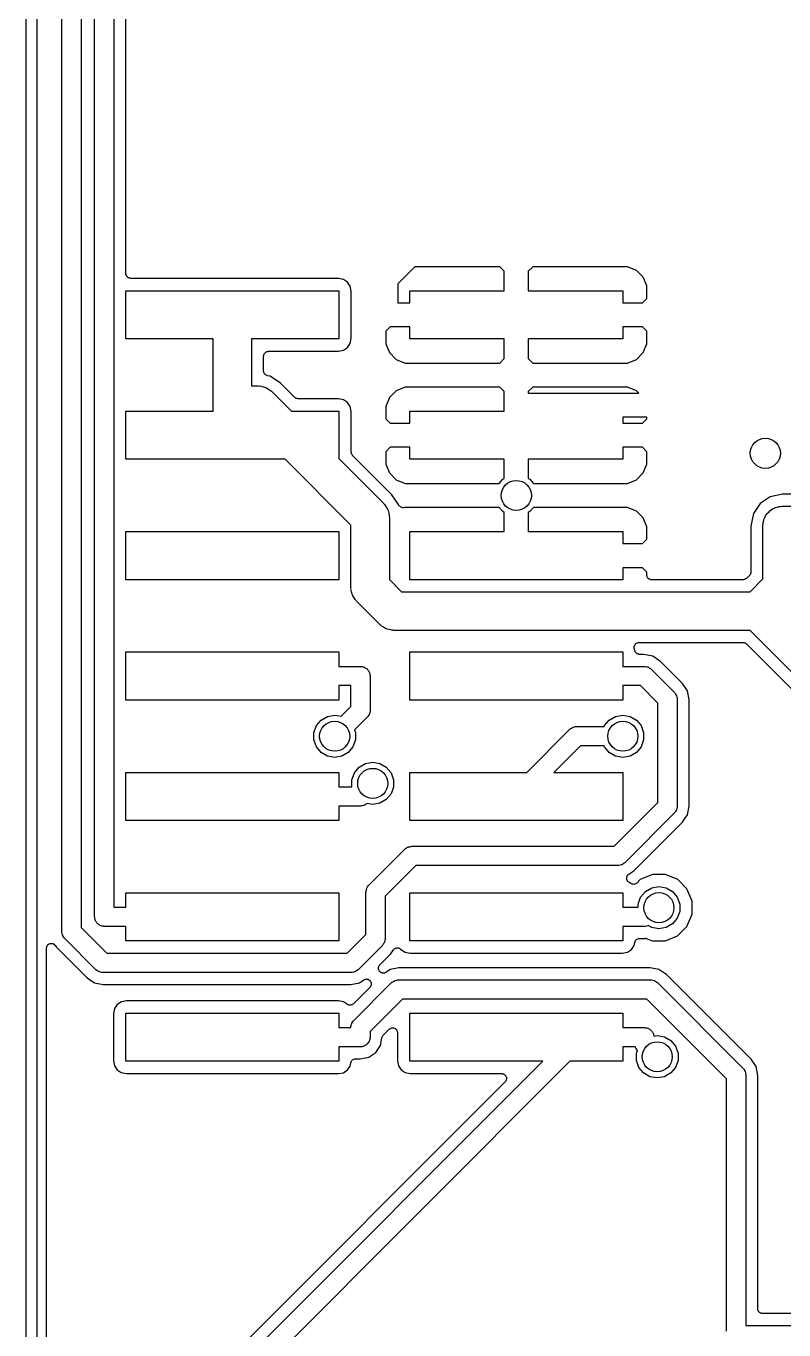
# Model space of a CAD drawing. Extents: x 51 to 137, y -158 to -25.
# Drawn here: x 50.69 to 66.69, y -106.9 to -79.39 of the extents above; entities that cross this region are included whole.
import ezdxf

# ---------------------------------------------------------------- set-up
doc = ezdxf.new("R2010")
doc.units = 0
doc.header["$MEASUREMENT"] = 0
doc.layers.add('BLACK', color=7, linetype='CONTINUOUS')

msp = doc.modelspace()

# ---------------------------------------------------------------- linework, layer by layer
at = {"layer": 'Black'}
for p, q in [((50.6857, -119.921), (50.6857, -28.1813)), ((50.9143, -28.1913), (50.9143, -119.916)), ((51.4426, -98.4944), (51.4426, -35.4498)), ((51.849, -35.534), (51.849, -98.4102)), ((52.1332, -98.1812), (52.1332, -35.6937)), ((52.5396, -35.7779), (52.5396, -97.978)), ((52.7936, -84.6106), (52.7936, -35.9252)), ((52.7951, -84.6194), (52.7936, -84.6106)), ((52.7951, -84.6283), (52.7951, -84.6194)), ((52.7982, -84.6366), (52.7951, -84.6283)), ((52.7997, -84.6454), (52.7982, -84.6366)), ((52.8042, -84.6531), (52.7997, -84.6454)), ((52.8072, -84.6614), (52.8042, -84.6531)), ((52.8129, -84.6682), (52.8072, -84.6614)), ((52.8174, -84.6759), (52.8129, -84.6682)), ((52.8242, -84.6817), (52.8174, -84.6759)), ((52.8299, -84.6885), (52.8242, -84.6817)), ((52.8376, -84.6929), (52.8299, -84.6885)), ((52.8444, -84.6986), (52.8376, -84.6929)), ((52.8528, -84.7017), (52.8444, -84.6986)), ((52.8605, -84.7061), (52.8528, -84.7017)), ((52.8692, -84.7076), (52.8605, -84.7061)), ((52.8776, -84.7107), (52.8692, -84.7076)), ((52.8864, -84.7107), (52.8776, -84.7107)), ((52.8952, -84.7122), (52.8864, -84.7107)), ((57.2796, -84.7122), (52.8952, -84.7122)), ((57.3895, -84.7343), (57.2796, -84.7122)), ((58.8929, -84.4652), (58.534, -84.8241)), ((60.6893, -84.4652), (58.8929, -84.4652)), ((60.7822, -84.5581), (60.6893, -84.4652)), ((60.7822, -84.9732), (60.7822, -84.5581)), ((61.3831, -84.4652), (61.2902, -84.5581)), ((61.2902, -84.5581), (61.2902, -84.9732)), ((63.3851, -84.4652), (61.3831, -84.4652)), ((63.5719, -84.5425), (63.3851, -84.4652)), ((63.7148, -84.6854), (63.5719, -84.5425)), ((63.7921, -84.8722), (63.7148, -84.6854)), ((52.7939, -85.9892), (52.7939, -84.9732)), ((52.7939, -84.9732), (57.2897, -84.9732)), ((57.2897, -84.9732), (57.2897, -85.9892)), ((57.4739, -84.7913), (57.3895, -84.7343)), ((57.53, -84.8766), (57.4739, -84.7913)), ((57.5507, -84.983), (57.53, -84.8766)), ((57.5507, -85.9791), (57.5507, -84.983)), ((58.534, -84.8241), (58.534, -85.2272)), ((58.7883, -85.2272), (58.7883, -84.9732)), ((58.7883, -84.9732), (60.7822, -84.9732)), ((61.2902, -84.9732), (63.2841, -84.9732)), ((63.2841, -84.9732), (63.2841, -85.2272)), ((63.7921, -85.1343), (63.7921, -84.8722)), ((58.534, -85.2272), (58.7883, -85.2272)), ((63.2841, -85.2272), (63.6992, -85.2272)), ((63.6992, -85.2272), (63.7921, -85.1343)), ((58.3732, -85.7352), (58.2803, -85.8281)), ((58.7883, -85.7352), (58.3732, -85.7352)), ((58.7883, -85.9892), (58.7883, -85.7352)), ((63.2841, -85.7352), (63.2841, -85.9892)), ((63.6992, -85.7352), (63.2841, -85.7352)), ((63.7921, -85.8281), (63.6992, -85.7352)), ((54.6354, -85.9892), (52.7939, -85.9892)), ((54.6354, -87.5132), (54.6354, -85.9892)), ((57.2897, -85.9892), (55.4482, -85.9892)), ((55.4482, -85.9892), (55.4482, -86.9798)), ((57.4716, -86.1734), (57.5286, -86.089)), ((57.5286, -86.089), (57.5507, -85.9791)), ((58.2803, -85.8281), (58.2803, -86.0902)), ((58.2803, -86.0902), (58.3576, -86.277)), ((60.7822, -85.9892), (58.7883, -85.9892)), ((60.7822, -86.4043), (60.7822, -85.9892)), ((63.2841, -85.9892), (61.2902, -85.9892)), ((61.2902, -85.9892), (61.2902, -86.4043)), ((63.7148, -86.277), (63.7921, -86.0902)), ((63.7921, -86.0902), (63.7921, -85.8281)), ((55.7022, -86.3518), (55.7037, -86.343)), ((55.7022, -86.6673), (55.7022, -86.3518)), ((55.7037, -86.3341), (55.7068, -86.3258)), ((55.7037, -86.343), (55.7037, -86.3341)), ((55.7068, -86.3258), (55.7083, -86.317)), ((55.7083, -86.317), (55.7128, -86.3093)), ((55.7128, -86.3093), (55.7158, -86.301)), ((55.7158, -86.301), (55.7215, -86.2942)), ((55.7215, -86.2942), (55.726, -86.2865)), ((55.726, -86.2865), (55.7328, -86.2807)), ((55.7328, -86.2807), (55.7385, -86.2739)), ((55.7385, -86.2739), (55.7462, -86.2695)), ((55.7462, -86.2695), (55.753, -86.2638)), ((55.753, -86.2638), (55.7614, -86.2607)), ((55.7614, -86.2607), (55.7691, -86.2563)), ((55.7691, -86.2563), (55.7778, -86.2548)), ((55.7778, -86.2548), (55.7862, -86.2517)), ((55.7862, -86.2517), (55.795, -86.2517)), ((55.795, -86.2517), (55.8038, -86.2502)), ((55.8038, -86.2502), (57.2799, -86.2502)), ((57.2799, -86.2502), (57.3863, -86.2295)), ((57.3863, -86.2295), (57.4716, -86.1734)), ((58.3576, -86.277), (58.5005, -86.4199)), ((63.5719, -86.4199), (63.7148, -86.277)), ((58.5005, -86.4199), (58.6873, -86.4972)), ((58.6873, -86.4972), (60.6893, -86.4972)), ((60.6893, -86.4972), (60.7822, -86.4043)), ((61.2902, -86.4043), (61.3831, -86.4972)), ((61.3831, -86.4972), (63.3851, -86.4972)), ((63.3851, -86.4972), (63.5719, -86.4199)), ((55.7051, -86.6836), (55.7022, -86.6673)), ((55.7076, -86.6999), (55.7051, -86.6836)), ((55.7081, -86.7009), (55.7076, -86.6999)), ((55.7083, -86.702), (55.7081, -86.7009)), ((55.7166, -86.7163), (55.7083, -86.702)), ((55.7246, -86.7309), (55.7166, -86.7163)), ((55.7254, -86.7316), (55.7246, -86.7309)), ((55.726, -86.7326), (55.7254, -86.7316)), ((55.7386, -86.7432), (55.726, -86.7326)), ((55.7511, -86.7541), (55.7386, -86.7432)), ((55.7521, -86.7545), (55.7511, -86.7541)), ((55.753, -86.7553), (55.7521, -86.7545)), ((55.7685, -86.7609), (55.753, -86.7553)), ((55.784, -86.7669), (55.7685, -86.7609)), ((55.8393, -86.7779), (55.784, -86.7669)), ((56.0563, -86.923), (55.8393, -86.7779)), ((56.0613, -86.9263), (56.0563, -86.923)), ((56.0563, -86.923), (56.0563, -86.923)), ((55.4482, -86.9798), (55.5873, -86.9798)), ((55.5873, -86.9798), (55.6049, -86.9829)), ((55.6049, -86.9829), (55.6227, -86.9813)), ((55.6227, -86.9813), (55.674, -86.9951)), ((55.674, -86.9951), (55.7263, -87.0043)), ((55.7263, -87.0043), (55.7418, -87.0132)), ((55.7418, -87.0132), (55.7591, -87.0179)), ((55.7591, -87.0179), (55.8025, -87.0483)), ((55.8025, -87.0483), (55.8485, -87.0749)), ((55.8485, -87.0749), (55.86, -87.0886)), ((55.86, -87.0886), (55.8747, -87.0988)), ((55.8747, -87.0988), (56.289, -87.5132)), ((56.3575, -87.2225), (56.0613, -86.9263)), ((58.5005, -87.0825), (58.3576, -87.2254)), ((58.6873, -87.0052), (58.5005, -87.0825)), ((60.6893, -87.0052), (58.6873, -87.0052)), ((60.7822, -87.0981), (60.6893, -87.0052)), ((60.7822, -87.5132), (60.7822, -87.0981)), ((61.3831, -87.0052), (61.2902, -87.0981)), ((61.2902, -87.0981), (61.2902, -87.1322)), ((61.2902, -87.1322), (63.6215, -87.1322)), ((63.3851, -87.0052), (61.3831, -87.0052)), ((63.5719, -87.0825), (63.3851, -87.0052)), ((63.6215, -87.1322), (63.5719, -87.0825)), ((56.3612, -87.225), (56.3575, -87.2225)), ((56.3641, -87.2285), (56.3612, -87.225)), ((56.3755, -87.2351), (56.3641, -87.2285)), ((56.3864, -87.2427), (56.3755, -87.2351)), ((56.3907, -87.2439), (56.3864, -87.2427)), ((56.3946, -87.2461), (56.3907, -87.2439)), ((56.4077, -87.2484), (56.3946, -87.2461)), ((56.4205, -87.2518), (56.4077, -87.2484)), ((56.425, -87.2515), (56.4205, -87.2518)), ((56.4294, -87.2522), (56.425, -87.2515)), ((57.2796, -87.2522), (56.4294, -87.2522)), ((57.3895, -87.2743), (57.2796, -87.2522)), ((57.4739, -87.3313), (57.3895, -87.2743)), ((57.53, -87.4166), (57.4739, -87.3313)), ((57.5507, -87.523), (57.53, -87.4166)), ((58.3576, -87.2254), (58.2803, -87.4122)), ((58.2803, -87.4122), (58.2803, -87.6743)), ((52.7939, -88.5292), (52.7939, -87.5132)), ((52.7939, -87.5132), (54.6354, -87.5132)), ((56.289, -87.5132), (57.2897, -87.5132)), ((57.2897, -87.5132), (57.2897, -88.5139)), ((57.5507, -88.3735), (57.5507, -87.523)), ((58.2803, -87.6743), (58.3732, -87.7672)), ((58.7883, -87.7672), (58.7883, -87.5132)), ((58.7883, -87.5132), (60.7822, -87.5132)), ((63.7921, -87.6402), (63.2841, -87.6402)), ((63.2841, -87.6402), (63.2841, -87.7672)), ((63.6992, -87.7672), (63.7921, -87.6743)), ((63.7921, -87.6743), (63.7921, -87.6402)), ((58.3732, -87.7672), (58.7883, -87.7672)), ((63.2841, -87.7672), (63.6992, -87.7672)), ((58.3732, -88.2752), (58.2803, -88.3681)), ((58.7883, -88.2752), (58.3732, -88.2752)), ((58.7883, -88.5292), (58.7883, -88.2752)), ((63.2841, -88.2752), (63.2841, -88.5292)), ((63.6992, -88.2752), (63.2841, -88.2752)), ((63.7921, -88.3681), (63.6992, -88.2752)), ((56.1556, -88.5292), (52.7939, -88.5292)), ((57.5441, -89.9177), (56.1556, -88.5292)), ((57.2897, -88.5139), (58.2379, -89.462)), ((57.5514, -88.3779), (57.5507, -88.3735)), ((57.5511, -88.3824), (57.5514, -88.3779)), ((57.5545, -88.3952), (57.5511, -88.3824)), ((57.5568, -88.4083), (57.5545, -88.3952)), ((57.559, -88.4122), (57.5568, -88.4083)), ((57.5602, -88.4165), (57.559, -88.4122)), ((57.5678, -88.4273), (57.5602, -88.4165)), ((57.5744, -88.4388), (57.5678, -88.4273)), ((57.5779, -88.4417), (57.5744, -88.4388)), ((57.5804, -88.4454), (57.5779, -88.4417)), ((58.4104, -89.2753), (57.5804, -88.4454)), ((58.2803, -88.3681), (58.2803, -88.6302)), ((60.7822, -88.5292), (58.7883, -88.5292)), ((60.7822, -88.9304), (60.7822, -88.5292)), ((63.2841, -88.5292), (61.2902, -88.5292)), ((61.2902, -88.5292), (61.2902, -88.9304)), ((63.7921, -88.6302), (63.7921, -88.3681)), ((58.2803, -88.6302), (58.3576, -88.817)), ((58.3576, -88.817), (58.5005, -88.9599)), ((63.5719, -88.9599), (63.7148, -88.817)), ((63.7148, -88.817), (63.7921, -88.6302)), ((58.5005, -88.9599), (58.6873, -89.0372)), ((58.6873, -89.0372), (60.6757, -89.0372)), ((60.6757, -89.0372), (60.7494, -88.9494)), ((60.7494, -88.9494), (60.7822, -88.9304)), ((61.2902, -88.9304), (61.323, -88.9494)), ((61.323, -88.9494), (61.3967, -89.0372)), ((61.3967, -89.0372), (63.3851, -89.0372)), ((63.3851, -89.0372), (63.5719, -88.9599)), ((58.5488, -89.4824), (58.4104, -89.2753)), ((66.3973, -89.3179), (66.1837, -89.4606)), ((66.6593, -89.2658), (66.3973, -89.3179)), ((66.9474, -89.2658), (66.6593, -89.2658)), ((58.2379, -89.462), (58.2481, -89.4767)), ((58.2481, -89.4767), (58.2618, -89.4882)), ((58.2618, -89.4882), (58.2884, -89.5342)), ((58.2884, -89.5342), (58.3188, -89.5776)), ((58.3188, -89.5776), (58.3234, -89.5949)), ((58.3234, -89.5949), (58.3324, -89.6104)), ((58.3324, -89.6104), (58.3416, -89.6627)), ((58.3416, -89.6627), (58.3554, -89.714)), ((58.5653, -89.5072), (58.5488, -89.4824)), ((58.5488, -89.4824), (58.5488, -89.4824)), ((58.5768, -89.5192), (58.5653, -89.5072)), ((58.5879, -89.5314), (58.5768, -89.5192)), ((58.5889, -89.5319), (58.5879, -89.5314)), ((58.5897, -89.5327), (58.5889, -89.5319)), ((58.6045, -89.54), (58.5897, -89.5327)), ((58.6192, -89.5476), (58.6045, -89.54)), ((58.6203, -89.5478), (58.6192, -89.5476)), ((58.6214, -89.5483), (58.6203, -89.5478)), ((58.6378, -89.5501), (58.6214, -89.5483)), ((58.6542, -89.5523), (58.6378, -89.5501)), ((58.6553, -89.552), (58.6542, -89.5523)), ((58.6564, -89.5521), (58.6553, -89.552)), ((58.6725, -89.5482), (58.6564, -89.5521)), ((58.686, -89.5452), (58.6725, -89.5482)), ((60.6757, -89.5452), (58.686, -89.5452)), ((60.7494, -89.633), (60.6757, -89.5452)), ((60.7822, -89.6519), (60.7494, -89.633)), ((60.7822, -90.0532), (60.7822, -89.6519)), ((61.323, -89.633), (61.2902, -89.6519)), ((61.2902, -89.6519), (61.2902, -90.0532)), ((61.3967, -89.5452), (61.323, -89.633)), ((63.3851, -89.5452), (61.3967, -89.5452)), ((63.5719, -89.6225), (63.3851, -89.5452)), ((63.7148, -89.7654), (63.5719, -89.6225)), ((66.041, -89.6742), (65.9889, -89.9362)), ((66.1837, -89.4606), (66.041, -89.6742)), ((66.3202, -89.6958), (66.338, -89.665)), ((66.338, -89.665), (66.3652, -89.6421)), ((66.3652, -89.6421), (66.3881, -89.6149)), ((66.3881, -89.6149), (66.4189, -89.5971)), ((66.4189, -89.5971), (66.4461, -89.5742)), ((66.4461, -89.5742), (66.4795, -89.5621)), ((66.4795, -89.5621), (66.5103, -89.5443)), ((66.5103, -89.5443), (66.5453, -89.5381)), ((66.5453, -89.5381), (66.5787, -89.526)), ((66.5787, -89.526), (66.6143, -89.526)), ((66.6143, -89.526), (66.6493, -89.5198)), ((66.6493, -89.5198), (67.31, -89.5198)), ((57.5441, -91.2349), (57.5441, -89.9177)), ((58.3554, -89.714), (58.3538, -89.7318)), ((58.3538, -89.7318), (58.3569, -89.7494)), ((58.3569, -89.7494), (58.3569, -91.0666)), ((63.7921, -89.9522), (63.7148, -89.7654)), ((65.9889, -89.9362), (65.9889, -90.9063)), ((66.2429, -89.9262), (66.2491, -89.8912)), ((66.2429, -91.0536), (66.2429, -89.9262)), ((66.2491, -89.8556), (66.2612, -89.8222)), ((66.2491, -89.8912), (66.2491, -89.8556)), ((66.2612, -89.8222), (66.2674, -89.7872)), ((66.2674, -89.7872), (66.2852, -89.7564)), ((66.2852, -89.7564), (66.2973, -89.723)), ((66.2973, -89.723), (66.3202, -89.6958)), ((52.7939, -91.0692), (52.7939, -90.0532)), ((52.7939, -90.0532), (57.2897, -90.0532)), ((57.2897, -90.0532), (57.2897, -91.0692)), ((58.7883, -91.0692), (58.7883, -90.0532)), ((58.7883, -90.0532), (60.7822, -90.0532)), ((61.2902, -90.0532), (63.2841, -90.0532)), ((63.2841, -90.0532), (63.2841, -90.3072)), ((63.6992, -90.3072), (63.7921, -90.2143)), ((63.7921, -90.2143), (63.7921, -89.9522)), ((63.2841, -90.3072), (63.6992, -90.3072)), ((63.6992, -90.8152), (63.2841, -90.8152)), ((63.2841, -90.8152), (63.2841, -91.0692)), ((63.7921, -90.9081), (63.6992, -90.8152)), ((63.7921, -90.9692), (63.7921, -90.9081)), ((63.7936, -90.978), (63.7921, -90.9692)), ((63.7936, -90.9868), (63.7936, -90.978)), ((63.7967, -90.9952), (63.7936, -90.9868)), ((63.7982, -91.0039), (63.7967, -90.9952)), ((63.8027, -91.0116), (63.7982, -91.0039)), ((63.8057, -91.02), (63.8027, -91.0116)), ((63.8114, -91.0268), (63.8057, -91.02)), ((63.8159, -91.0345), (63.8114, -91.0268)), ((63.8227, -91.0402), (63.8159, -91.0345)), ((63.8284, -91.047), (63.8227, -91.0402)), ((63.8361, -91.0515), (63.8284, -91.047)), ((63.8429, -91.0572), (63.8361, -91.0515)), ((65.8897, -91.047), (65.8782, -91.0537)), ((65.8925, -91.0436), (65.8897, -91.047)), ((65.8962, -91.041), (65.8925, -91.0436)), ((65.9591, -90.9781), (65.8962, -91.041)), ((65.9617, -90.9744), (65.9591, -90.9781)), ((65.9651, -90.9716), (65.9617, -90.9744)), ((65.9718, -90.9601), (65.9651, -90.9716)), ((65.9794, -90.9492), (65.9718, -90.9601)), ((65.9805, -90.9449), (65.9794, -90.9492)), ((65.9828, -90.941), (65.9805, -90.9449)), ((65.9851, -90.9279), (65.9828, -90.941)), ((65.9885, -90.9151), (65.9851, -90.9279)), ((65.9889, -90.9063), (65.9881, -90.9107)), ((65.9881, -90.9107), (65.9885, -90.9151)), ((57.2897, -91.0692), (52.7939, -91.0692)), ((57.5472, -91.2525), (57.5441, -91.2349)), ((57.5456, -91.2703), (57.5472, -91.2525)), ((57.5594, -91.3216), (57.5456, -91.2703)), ((57.5686, -91.3739), (57.5594, -91.3216)), ((58.3569, -91.0666), (58.6151, -91.3248)), ((58.6151, -91.3248), (65.9717, -91.3248)), ((63.2841, -91.0692), (58.7883, -91.0692)), ((63.8513, -91.0602), (63.8429, -91.0572)), ((63.859, -91.0647), (63.8513, -91.0602)), ((63.8677, -91.0662), (63.859, -91.0647)), ((63.8761, -91.0693), (63.8677, -91.0662)), ((63.8849, -91.0693), (63.8761, -91.0693)), ((63.8937, -91.0708), (63.8849, -91.0693)), ((65.8244, -91.0708), (63.8937, -91.0708)), ((65.8288, -91.07), (65.8244, -91.0708)), ((65.8332, -91.0704), (65.8288, -91.07)), ((65.846, -91.067), (65.8332, -91.0704)), ((65.8591, -91.0647), (65.846, -91.067)), ((65.863, -91.0624), (65.8591, -91.0647)), ((65.8673, -91.0613), (65.863, -91.0624)), ((65.8782, -91.0537), (65.8673, -91.0613)), ((65.9717, -91.3248), (66.2429, -91.0536)), ((57.5775, -91.3894), (57.5686, -91.3739)), ((57.5822, -91.4067), (57.5775, -91.3894)), ((57.6126, -91.4501), (57.5822, -91.4067)), ((57.6392, -91.4961), (57.6126, -91.4501)), ((57.6529, -91.5076), (57.6392, -91.4961)), ((57.6631, -91.5223), (57.6529, -91.5076)), ((58.1594, -92.0186), (57.6631, -91.5223)), ((58.1741, -92.0288), (58.1594, -92.0186)), ((58.1856, -92.0425), (58.1741, -92.0288)), ((58.2316, -92.0691), (58.1856, -92.0425)), ((58.275, -92.0995), (58.2316, -92.0691)), ((58.2923, -92.1041), (58.275, -92.0995)), ((58.3078, -92.1131), (58.2923, -92.1041)), ((58.3601, -92.1223), (58.3078, -92.1131)), ((58.4114, -92.1361), (58.3601, -92.1223)), ((58.4292, -92.1345), (58.4114, -92.1361)), ((58.4468, -92.1376), (58.4292, -92.1345)), ((65.9717, -92.1376), (58.4468, -92.1376)), ((67.5386, -93.7045), (65.9717, -92.1376)), ((63.5501, -92.4295), (63.5606, -92.4165)), ((63.5606, -92.4165), (63.5614, -92.416)), ((63.5614, -92.416), (63.562, -92.4154)), ((63.562, -92.4154), (63.5765, -92.407)), ((63.5765, -92.407), (63.5909, -92.3983)), ((63.5909, -92.3983), (63.5917, -92.3982)), ((63.5917, -92.3982), (63.5925, -92.3977)), ((63.5925, -92.3977), (63.6091, -92.3948)), ((63.6091, -92.3948), (63.6255, -92.3916)), ((63.6255, -92.3916), (63.6264, -92.3918)), ((63.6264, -92.3918), (63.6273, -92.3916)), ((63.6273, -92.3916), (65.8244, -92.3916)), ((65.8244, -92.3916), (65.8288, -92.3924)), ((65.8288, -92.3924), (65.8332, -92.392)), ((65.8332, -92.392), (65.846, -92.3954)), ((65.846, -92.3954), (65.8591, -92.3977)), ((65.8591, -92.3977), (65.863, -92.4)), ((65.863, -92.4), (65.8673, -92.4011)), ((65.8673, -92.4011), (65.8782, -92.4087)), ((65.8782, -92.4087), (65.8897, -92.4154)), ((65.8897, -92.4154), (65.8925, -92.4188)), ((65.8925, -92.4188), (65.8962, -92.4214)), ((65.8962, -92.4214), (67.2548, -93.78)), ((52.7939, -93.6092), (52.7939, -92.5932)), ((52.7939, -92.5932), (57.2897, -92.5932)), ((57.2897, -92.5932), (57.2897, -92.898)), ((58.7883, -93.6092), (58.7883, -92.5932)), ((58.7883, -92.5932), (63.2841, -92.5932)), ((63.2841, -92.5932), (63.2841, -92.898)), ((63.5269, -92.4773), (63.5272, -92.4764)), ((63.5272, -92.4941), (63.5269, -92.4773)), ((63.5272, -92.4756), (63.5329, -92.4598)), ((63.5272, -92.4764), (63.5272, -92.4756)), ((63.5272, -92.5108), (63.5272, -92.4941)), ((63.5275, -92.5117), (63.5272, -92.5108)), ((63.5275, -92.5126), (63.5275, -92.5117)), ((63.5371, -92.5618), (63.5275, -92.5126)), ((63.5329, -92.4598), (63.5384, -92.4439)), ((63.5431, -92.5774), (63.5371, -92.5618)), ((63.5384, -92.4439), (63.539, -92.4432)), ((63.539, -92.4432), (63.5393, -92.4424)), ((63.5393, -92.4424), (63.5501, -92.4295)), ((63.5488, -92.5932), (63.5431, -92.5774)), ((63.5494, -92.5939), (63.5488, -92.5932)), ((63.5497, -92.5947), (63.5494, -92.5939)), ((63.5607, -92.6074), (63.5497, -92.5947)), ((63.5715, -92.6202), (63.5607, -92.6074)), ((63.5723, -92.6207), (63.5715, -92.6202)), ((63.5728, -92.6213), (63.5723, -92.6207)), ((63.5875, -92.6295), (63.5728, -92.6213)), ((63.6021, -92.6379), (63.5875, -92.6295)), ((63.6029, -92.638), (63.6021, -92.6379)), ((63.6037, -92.6385), (63.6029, -92.638)), ((63.6203, -92.6411), (63.6037, -92.6385)), ((63.6368, -92.644), (63.6203, -92.6411)), ((63.7316, -92.644), (63.6368, -92.644)), ((63.9158, -92.6806), (63.7316, -92.644)), ((64.063, -92.779), (63.9158, -92.6806)), ((57.2897, -92.898), (57.7472, -92.898)), ((57.7472, -92.898), (57.7647, -92.9011)), ((57.7647, -92.9011), (57.7825, -92.9011)), ((57.7825, -92.9011), (57.7992, -92.9072)), ((57.7992, -92.9072), (57.8167, -92.9103)), ((57.8167, -92.9103), (57.8321, -92.9191)), ((57.8321, -92.9191), (57.8488, -92.9252)), ((57.8488, -92.9252), (57.8624, -92.9367)), ((57.8624, -92.9367), (57.8778, -92.9455)), ((57.8778, -92.9455), (57.8892, -92.9592)), ((57.8892, -92.9592), (57.9029, -92.9706)), ((57.9029, -92.9706), (57.9117, -92.986)), ((63.2841, -92.898), (63.7416, -92.898)), ((63.7416, -92.898), (63.7504, -92.8996)), ((63.7504, -92.8996), (63.7593, -92.8988)), ((63.7593, -92.8988), (63.7849, -92.9056)), ((63.7849, -92.9056), (63.8111, -92.9103)), ((63.8111, -92.9103), (63.8188, -92.9147)), ((63.8188, -92.9147), (63.8275, -92.917)), ((63.8275, -92.917), (63.8492, -92.9323)), ((63.8492, -92.9323), (63.8722, -92.9455)), ((63.8722, -92.9455), (63.878, -92.9524)), ((63.878, -92.9524), (63.8853, -92.9575)), ((63.8853, -92.9575), (64.3723, -93.4445)), ((64.072, -92.785), (64.063, -92.779)), ((64.063, -92.779), (64.063, -92.779)), ((64.5448, -93.2578), (64.072, -92.785)), ((57.9117, -92.986), (57.9232, -92.9996)), ((57.9232, -92.9996), (57.9293, -93.0163)), ((57.9293, -93.0163), (57.9381, -93.0317)), ((57.9381, -93.0317), (57.9412, -93.0492)), ((57.9412, -93.0492), (57.9473, -93.0659)), ((57.9473, -93.0659), (57.9473, -93.0837)), ((57.9473, -93.0837), (57.9504, -93.1012)), ((57.9504, -93.1012), (57.9504, -93.8254)), ((57.544, -93.3044), (57.2897, -93.3044)), ((57.2897, -93.3044), (57.2897, -93.6092)), ((57.544, -93.7412), (57.544, -93.3044)), ((63.6574, -93.3044), (63.2841, -93.3044)), ((63.2841, -93.3044), (63.2841, -93.6092)), ((64.0254, -93.6724), (63.6574, -93.3044)), ((64.3723, -93.4445), (64.3774, -93.4518)), ((64.3774, -93.4518), (64.3843, -93.4576)), ((64.3843, -93.4576), (64.3975, -93.4806)), ((64.3975, -93.4806), (64.4128, -93.5023)), ((64.4128, -93.5023), (64.4151, -93.511)), ((64.4151, -93.511), (64.4195, -93.5187)), ((64.4195, -93.5187), (64.4242, -93.5449)), ((64.6492, -93.414), (64.5448, -93.2578)), ((64.6858, -93.5982), (64.6492, -93.414)), ((57.2897, -93.6092), (52.7939, -93.6092)), ((57.3364, -93.9488), (57.544, -93.7412)), ((63.2841, -93.6092), (58.7883, -93.6092)), ((64.0254, -95.7699), (64.0254, -93.6724)), ((64.4242, -93.5449), (64.431, -93.5705)), ((64.431, -93.5705), (64.4302, -93.5794)), ((64.4302, -93.5794), (64.4318, -93.5882)), ((64.4318, -93.5882), (64.4318, -95.8541)), ((64.6858, -95.8441), (64.6858, -93.5982)), ((56.815, -94.1481), (56.9146, -94.0294)), ((56.9146, -94.0294), (57.0488, -93.9519)), ((57.0488, -93.9519), (57.2014, -93.925)), ((57.2014, -93.925), (57.3364, -93.9488)), ((57.8909, -93.9691), (57.6209, -94.239)), ((57.896, -93.9618), (57.8909, -93.9691)), ((57.9029, -93.956), (57.896, -93.9618)), ((57.9161, -93.933), (57.9029, -93.956)), ((57.9314, -93.9113), (57.9161, -93.933)), ((57.9337, -93.9026), (57.9314, -93.9113)), ((57.9381, -93.8949), (57.9337, -93.9026)), ((57.9428, -93.8687), (57.9381, -93.8949)), ((57.9496, -93.8431), (57.9428, -93.8687)), ((57.9504, -93.8254), (57.9488, -93.8342)), ((57.9488, -93.8342), (57.9496, -93.8431)), ((62.8989, -94.1481), (62.9985, -94.0294)), ((62.9985, -94.0294), (63.1327, -93.9519)), ((63.1327, -93.9519), (63.2853, -93.925)), ((63.2853, -93.925), (63.4379, -93.9519)), ((63.4379, -93.9519), (63.5721, -94.0294)), ((63.5721, -94.0294), (63.6717, -94.1481)), ((56.762, -94.2937), (56.815, -94.1481)), ((56.762, -94.4487), (56.762, -94.2937)), ((57.6209, -94.239), (57.6408, -94.2937)), ((57.6408, -94.2937), (57.6408, -94.4487)), ((61.2568, -95.1332), (62.1625, -94.2275)), ((62.1625, -94.2275), (62.1698, -94.2224)), ((62.1698, -94.2224), (62.1756, -94.2155)), ((62.1756, -94.2155), (62.1986, -94.2023)), ((62.1986, -94.2023), (62.2203, -94.187)), ((62.2203, -94.187), (62.229, -94.1847)), ((62.229, -94.1847), (62.2367, -94.1803)), ((62.2367, -94.1803), (62.2629, -94.1756)), ((62.2629, -94.1756), (62.2885, -94.1688)), ((62.2885, -94.1688), (62.2974, -94.1696)), ((62.2974, -94.1696), (62.3062, -94.168)), ((62.3062, -94.168), (62.8916, -94.168)), ((62.8916, -94.168), (62.8989, -94.1481)), ((63.6717, -94.1481), (63.7247, -94.2937)), ((63.7247, -94.2937), (63.7247, -94.4487)), ((56.815, -94.5943), (56.762, -94.4487)), ((56.9146, -94.713), (56.815, -94.5943)), ((57.5878, -94.5943), (57.4882, -94.713)), ((57.6408, -94.4487), (57.5878, -94.5943)), ((62.3904, -94.5744), (61.8316, -95.1332)), ((62.8916, -94.5744), (62.3904, -94.5744)), ((62.8989, -94.5943), (62.8916, -94.5744)), ((62.9985, -94.713), (62.8989, -94.5943)), ((63.6717, -94.5943), (63.5721, -94.713)), ((63.7247, -94.4487), (63.6717, -94.5943)), ((57.0488, -94.7905), (56.9146, -94.713)), ((57.2014, -94.8174), (57.0488, -94.7905)), ((57.354, -94.7905), (57.2014, -94.8174)), ((57.4882, -94.713), (57.354, -94.7905)), ((63.1327, -94.7905), (62.9985, -94.713)), ((63.2853, -94.8174), (63.1327, -94.7905)), ((63.4379, -94.7905), (63.2853, -94.8174)), ((63.5721, -94.713), (63.4379, -94.7905)), ((52.7939, -96.1492), (52.7939, -95.1332)), ((52.7939, -95.1332), (57.2897, -95.1332)), ((57.2897, -95.1332), (57.2897, -95.438)), ((57.5654, -95.2892), (57.6184, -95.1436)), ((57.6184, -95.1436), (57.718, -95.0249)), ((57.718, -95.0249), (57.8522, -94.9474)), ((57.8522, -94.9474), (58.0048, -94.9205)), ((58.0048, -94.9205), (58.1574, -94.9474)), ((58.1574, -94.9474), (58.2916, -95.0249)), ((58.2916, -95.0249), (58.3912, -95.1436)), ((58.3912, -95.1436), (58.4442, -95.2892)), ((58.7883, -96.1492), (58.7883, -95.1332)), ((58.7883, -95.1332), (61.2568, -95.1332)), ((61.8316, -95.1332), (63.2841, -95.1332)), ((63.2841, -95.1332), (63.2841, -96.1492)), ((57.2897, -95.438), (57.5654, -95.438)), ((57.5654, -95.438), (57.5654, -95.2892)), ((58.4442, -95.4442), (58.3912, -95.5898)), ((58.4442, -95.2892), (58.4442, -95.4442)), ((58.2916, -95.7085), (58.1574, -95.786)), ((58.3912, -95.5898), (58.2916, -95.7085)), ((57.7472, -95.8444), (57.2897, -95.8444)), ((57.2897, -95.8444), (57.2897, -96.1492)), ((57.7647, -95.8413), (57.7472, -95.8444)), ((57.7825, -95.8413), (57.7647, -95.8413)), ((57.7992, -95.8352), (57.7825, -95.8413)), ((57.8167, -95.8321), (57.7992, -95.8352)), ((57.8321, -95.8233), (57.8167, -95.8321)), ((57.8488, -95.8172), (57.8321, -95.8233)), ((57.8624, -95.8057), (57.8488, -95.8172)), ((57.8778, -95.7969), (57.8624, -95.8057)), ((57.8825, -95.7913), (57.8778, -95.7969)), ((58.0048, -95.8129), (57.8825, -95.7913)), ((58.1574, -95.786), (58.0048, -95.8129)), ((63.1015, -96.6938), (64.0254, -95.7699)), ((64.3723, -95.9978), (63.3294, -97.0407)), ((64.3774, -95.9905), (64.3723, -95.9978)), ((64.3843, -95.9847), (64.3774, -95.9905)), ((64.3975, -95.9617), (64.3843, -95.9847)), ((64.4128, -95.94), (64.3975, -95.9617)), ((64.4151, -95.9313), (64.4128, -95.94)), ((64.4195, -95.9236), (64.4151, -95.9313)), ((64.4242, -95.8974), (64.4195, -95.9236)), ((64.431, -95.8718), (64.4242, -95.8974)), ((64.4318, -95.8541), (64.4302, -95.8629)), ((64.4302, -95.8629), (64.431, -95.8718)), ((64.6492, -96.0283), (64.6858, -95.8441)), ((57.2897, -96.1492), (52.7939, -96.1492)), ((63.2841, -96.1492), (58.7883, -96.1492)), ((63.5161, -97.2132), (64.5448, -96.1845)), ((64.5448, -96.1845), (64.5689, -96.1484)), ((64.5689, -96.1484), (64.6492, -96.0283)), ((57.9222, -97.5157), (58.6846, -96.7533)), ((58.6846, -96.7533), (58.6919, -96.7482)), ((58.6919, -96.7482), (58.6977, -96.7413)), ((58.6977, -96.7413), (58.7207, -96.7281)), ((58.7207, -96.7281), (58.7424, -96.7128)), ((58.7424, -96.7128), (58.7511, -96.7105)), ((58.7511, -96.7105), (58.7588, -96.7061)), ((58.7588, -96.7061), (58.785, -96.7014)), ((58.785, -96.7014), (58.8106, -96.6946)), ((58.8106, -96.6946), (58.8195, -96.6954)), ((58.8195, -96.6954), (58.8283, -96.6938)), ((58.8283, -96.6938), (63.1015, -96.6938)), ((58.9125, -97.1002), (58.2691, -97.7436)), ((63.1857, -97.1002), (58.9125, -97.1002)), ((63.1945, -97.0986), (63.1857, -97.1002)), ((63.2034, -97.0994), (63.1945, -97.0986)), ((63.229, -97.0926), (63.2034, -97.0994)), ((63.2552, -97.0879), (63.229, -97.0926)), ((63.2629, -97.0835), (63.2552, -97.0879)), ((63.2716, -97.0812), (63.2629, -97.0835)), ((63.2933, -97.0659), (63.2716, -97.0812)), ((63.3163, -97.0527), (63.2933, -97.0659)), ((63.3221, -97.0458), (63.3163, -97.0527)), ((63.3294, -97.0407), (63.3221, -97.0458)), ((63.3659, -97.3746), (63.3667, -97.3677)), ((63.3685, -97.3852), (63.3659, -97.3746)), ((63.366, -97.3609), (63.3686, -97.3503)), ((63.3667, -97.3677), (63.366, -97.3609)), ((63.3686, -97.3503), (63.3698, -97.3395)), ((63.3698, -97.3395), (63.3728, -97.3333)), ((63.3728, -97.3333), (63.3745, -97.3266)), ((63.3745, -97.3266), (63.3806, -97.3176)), ((63.3806, -97.3176), (63.3854, -97.3079)), ((63.3854, -97.3079), (63.3904, -97.3031)), ((63.3904, -97.3031), (63.3943, -97.2974)), ((63.3943, -97.2974), (63.403, -97.291)), ((63.403, -97.291), (63.4109, -97.2835)), ((63.4109, -97.2835), (63.5161, -97.2132)), ((63.9093, -97.2906), (63.6524, -97.3967)), ((64.1871, -97.2908), (63.9093, -97.2906)), ((64.4438, -97.3974), (64.1871, -97.2908)), ((57.8627, -97.6594), (57.8643, -97.6506)), ((57.8635, -97.6417), (57.8703, -97.6161)), ((57.8643, -97.6506), (57.8635, -97.6417)), ((57.8703, -97.6161), (57.875, -97.5899)), ((57.875, -97.5899), (57.8794, -97.5822)), ((57.8794, -97.5822), (57.8817, -97.5735)), ((57.8817, -97.5735), (57.897, -97.5518)), ((57.897, -97.5518), (57.9102, -97.5288)), ((57.9102, -97.5288), (57.9171, -97.523)), ((57.9171, -97.523), (57.9222, -97.5157)), ((63.3696, -97.3959), (63.3685, -97.3852)), ((63.3727, -97.4022), (63.3696, -97.3959)), ((63.3743, -97.4089), (63.3727, -97.4022)), ((63.3803, -97.4179), (63.3743, -97.4089)), ((63.3851, -97.4277), (63.3803, -97.4179)), ((63.3901, -97.4325), (63.3851, -97.4277)), ((63.3939, -97.4382), (63.3901, -97.4325)), ((63.4027, -97.4446), (63.3939, -97.4382)), ((63.4105, -97.4522), (63.4027, -97.4446)), ((63.4523, -97.4804), (63.4105, -97.4522)), ((63.4676, -97.4872), (63.4523, -97.4804)), ((63.4827, -97.4943), (63.4676, -97.4872)), ((63.4837, -97.4944), (63.4827, -97.4943)), ((63.4845, -97.4948), (63.4837, -97.4944)), ((63.5012, -97.4959), (63.4845, -97.4948)), ((63.5179, -97.4974), (63.5012, -97.4959)), ((63.5188, -97.4972), (63.5179, -97.4974)), ((63.5197, -97.4972), (63.5188, -97.4972)), ((63.5358, -97.4926), (63.5197, -97.4972)), ((63.552, -97.4883), (63.5358, -97.4926)), ((63.5527, -97.4878), (63.552, -97.4883)), ((63.5536, -97.4875), (63.5527, -97.4878)), ((63.5672, -97.4777), (63.5536, -97.4875)), ((63.5809, -97.4681), (63.5672, -97.4777)), ((63.6524, -97.3967), (63.5809, -97.4681)), ((63.6612, -97.7661), (63.7608, -97.6474)), ((63.7608, -97.6474), (63.895, -97.5699)), ((63.895, -97.5699), (64.0476, -97.543)), ((64.0476, -97.543), (64.2002, -97.5699)), ((64.2002, -97.5699), (64.3344, -97.6474)), ((64.3344, -97.6474), (64.434, -97.7661)), ((64.6401, -97.594), (64.4438, -97.3974)), ((64.7462, -97.8509), (64.6401, -97.594)), ((52.7939, -97.978), (52.7939, -97.6732)), ((52.7939, -97.6732), (57.2897, -97.6732)), ((57.2897, -97.6732), (57.2897, -98.6892)), ((57.8627, -98.5556), (57.8627, -97.6594)), ((58.2691, -97.7436), (58.2691, -98.6398)), ((58.7883, -98.6892), (58.7883, -97.6732)), ((58.7883, -97.6732), (63.2841, -97.6732)), ((63.2841, -97.6732), (63.2841, -97.978)), ((63.6082, -97.9117), (63.6612, -97.7661)), ((63.6082, -97.978), (63.6082, -97.9117)), ((64.434, -97.7661), (64.487, -97.9117)), ((64.487, -97.9117), (64.487, -98.0667)), ((64.746, -98.1287), (64.7462, -97.8509)), ((52.1363, -98.1987), (52.1332, -98.1812)), ((52.1363, -98.2165), (52.1363, -98.1987)), ((52.5396, -97.978), (52.7939, -97.978)), ((63.2841, -97.978), (63.6082, -97.978)), ((64.487, -98.0667), (64.434, -98.2123)), ((64.6394, -98.3854), (64.746, -98.1287)), ((51.849, -98.4102), (52.3886, -98.9498)), ((52.1424, -98.2332), (52.1363, -98.2165)), ((52.1455, -98.2507), (52.1424, -98.2332)), ((52.1543, -98.2661), (52.1455, -98.2507)), ((52.1604, -98.2828), (52.1543, -98.2661)), ((52.1718, -98.2964), (52.1604, -98.2828)), ((52.1807, -98.3118), (52.1718, -98.2964)), ((52.1944, -98.3232), (52.1807, -98.3118)), ((52.2058, -98.3369), (52.1944, -98.3232)), ((52.2212, -98.3457), (52.2058, -98.3369)), ((52.2348, -98.3572), (52.2212, -98.3457)), ((52.2515, -98.3633), (52.2348, -98.3572)), ((52.2669, -98.3721), (52.2515, -98.3633)), ((52.2844, -98.3752), (52.2669, -98.3721)), ((52.3011, -98.3813), (52.2844, -98.3752)), ((52.3189, -98.3813), (52.3011, -98.3813)), ((52.3364, -98.3844), (52.3189, -98.3813)), ((52.7939, -98.3844), (52.3364, -98.3844)), ((52.7939, -98.6892), (52.7939, -98.3844)), ((63.7416, -98.3844), (63.2841, -98.3844)), ((63.2841, -98.3844), (63.2841, -98.6892)), ((63.7504, -98.3828), (63.7416, -98.3844)), ((63.7593, -98.3836), (63.7504, -98.3828)), ((63.7849, -98.3768), (63.7593, -98.3836)), ((63.8111, -98.3721), (63.7849, -98.3768)), ((63.8188, -98.3677), (63.8111, -98.3721)), ((63.8226, -98.3667), (63.8188, -98.3677)), ((63.895, -98.4085), (63.8226, -98.3667)), ((64.0476, -98.4354), (63.895, -98.4085)), ((64.2002, -98.4085), (64.0476, -98.4354)), ((64.3344, -98.331), (64.2002, -98.4085)), ((64.434, -98.2123), (64.3344, -98.331)), ((64.4428, -98.5817), (64.6394, -98.3854)), ((51.159, -98.7621), (51.1683, -98.7543)), ((51.1683, -98.7543), (51.1735, -98.7524)), ((51.1735, -98.7524), (51.1782, -98.7493)), ((51.1782, -98.7493), (51.19, -98.7464)), ((51.19, -98.7464), (51.2015, -98.7422)), ((51.2015, -98.7422), (51.207, -98.7422)), ((51.207, -98.7422), (51.2125, -98.7409)), ((51.2125, -98.7409), (51.2246, -98.7422)), ((51.2246, -98.7422), (51.2367, -98.7422)), ((51.2367, -98.7422), (51.242, -98.7441)), ((51.242, -98.7441), (51.2475, -98.7447)), ((51.2475, -98.7447), (51.2585, -98.7501)), ((51.2585, -98.7501), (51.2699, -98.7543)), ((51.2699, -98.7543), (51.2742, -98.7579)), ((51.4442, -98.5032), (51.4426, -98.4944)), ((51.4434, -98.5121), (51.4442, -98.5032)), ((51.4502, -98.5377), (51.4434, -98.5121)), ((51.4549, -98.5639), (51.4502, -98.5377)), ((51.4593, -98.5716), (51.4549, -98.5639)), ((51.4616, -98.5803), (51.4593, -98.5716)), ((51.4769, -98.602), (51.4616, -98.5803)), ((51.4901, -98.625), (51.4769, -98.602)), ((51.497, -98.6308), (51.4901, -98.625)), ((51.5021, -98.6381), (51.497, -98.6308)), ((52.1607, -99.2967), (51.5021, -98.6381)), ((57.2897, -98.6892), (52.7939, -98.6892)), ((57.4685, -98.9498), (57.8627, -98.5556)), ((58.2348, -98.7474), (58.2216, -98.7704)), ((58.2501, -98.7257), (58.2348, -98.7474)), ((58.2524, -98.717), (58.2501, -98.7257)), ((58.2568, -98.7093), (58.2524, -98.717)), ((58.2615, -98.6831), (58.2568, -98.7093)), ((58.2683, -98.6575), (58.2615, -98.6831)), ((58.2691, -98.6398), (58.2675, -98.6486)), ((58.2675, -98.6486), (58.2683, -98.6575)), ((63.2841, -98.6892), (58.7883, -98.6892)), ((63.523, -98.789), (63.5369, -98.72)), ((63.5369, -98.72), (63.5429, -98.7047)), ((63.5429, -98.7047), (63.5485, -98.6892)), ((63.5485, -98.6892), (63.5493, -98.6883)), ((63.5493, -98.6883), (63.5497, -98.6872)), ((63.5497, -98.6872), (63.5606, -98.6748)), ((63.5606, -98.6748), (63.5712, -98.6622)), ((63.5712, -98.6622), (63.5722, -98.6616)), ((63.5722, -98.6616), (63.573, -98.6607)), ((63.573, -98.6607), (63.5875, -98.6528)), ((63.5875, -98.6528), (63.6017, -98.6445)), ((63.6017, -98.6445), (63.6029, -98.6443)), ((63.6029, -98.6443), (63.604, -98.6437)), ((63.604, -98.6437), (63.6202, -98.6413)), ((63.6202, -98.6413), (63.6365, -98.6384)), ((63.6365, -98.6384), (63.7316, -98.6384)), ((63.7316, -98.6384), (63.7405, -98.6366)), ((63.7405, -98.6366), (63.7528, -98.6364)), ((63.7528, -98.6364), (63.7649, -98.6348)), ((63.7649, -98.6348), (63.7703, -98.636)), ((63.7703, -98.636), (63.7758, -98.6358)), ((63.7758, -98.6358), (63.7874, -98.6398)), ((63.7874, -98.6398), (63.7993, -98.6424)), ((63.7993, -98.6424), (63.908, -98.6876)), ((63.908, -98.6876), (64.1859, -98.6878)), ((64.1859, -98.6878), (64.4428, -98.5817)), ((51.1175, -98.8423), (51.1185, -98.8368)), ((51.1175, -119.88), (51.1175, -98.8423)), ((51.1181, -98.8312), (51.1215, -98.8195)), ((51.1185, -98.8368), (51.1181, -98.8312)), ((51.1215, -98.8195), (51.1236, -98.8075)), ((51.1236, -98.8075), (51.1264, -98.8027)), ((51.1264, -98.8027), (51.128, -98.7973)), ((51.128, -98.7973), (51.1352, -98.7875)), ((51.1352, -98.7875), (51.1413, -98.777)), ((51.1413, -98.777), (51.1455, -98.7734)), ((51.1455, -98.7734), (51.1488, -98.7689)), ((51.1488, -98.7689), (51.159, -98.7621)), ((51.2742, -98.7579), (51.2792, -98.7604)), ((51.2792, -98.7604), (51.2876, -98.7691)), ((51.2876, -98.7691), (51.2969, -98.777)), ((51.2969, -98.777), (51.2997, -98.7818)), ((51.2997, -98.7818), (51.3036, -98.7858)), ((51.3036, -98.7858), (51.3296, -98.8248)), ((51.3296, -98.8248), (51.974, -99.4692)), ((52.3886, -98.9498), (57.4685, -98.9498)), ((58.2096, -98.7835), (57.6964, -99.2967)), ((58.1558, -99.1964), (58.3821, -98.9702)), ((58.2147, -98.7762), (58.2096, -98.7835)), ((58.2216, -98.7704), (58.2147, -98.7762)), ((58.3821, -98.9702), (58.4416, -98.8811)), ((58.4416, -98.8811), (58.4496, -98.8728)), ((58.4496, -98.8728), (58.4564, -98.8636)), ((58.4564, -98.8636), (58.4617, -98.8602)), ((58.4617, -98.8602), (58.466, -98.8556)), ((58.466, -98.8556), (58.4763, -98.8505)), ((58.4763, -98.8505), (58.4859, -98.8442)), ((58.4859, -98.8442), (58.492, -98.8428)), ((58.492, -98.8428), (58.4977, -98.84)), ((58.4977, -98.84), (58.5091, -98.8387)), ((58.5091, -98.8387), (58.5203, -98.8361)), ((58.5203, -98.8361), (58.5265, -98.8368)), ((58.5265, -98.8368), (58.5328, -98.8362)), ((58.5328, -98.8362), (58.5439, -98.8389)), ((58.5439, -98.8389), (58.5553, -98.8402)), ((58.5553, -98.8402), (58.5609, -98.8431)), ((58.5609, -98.8431), (58.567, -98.8445)), ((58.567, -98.8445), (58.5766, -98.8509)), ((58.5766, -98.8509), (58.5868, -98.8561)), ((58.5868, -98.8561), (58.5911, -98.8607)), ((58.5911, -98.8607), (58.5964, -98.8641)), ((58.5964, -98.8641), (58.599, -98.8677)), ((58.599, -98.8677), (58.6885, -98.9281)), ((58.6885, -98.9281), (58.7984, -98.9502)), ((58.7984, -98.9502), (63.2743, -98.9502)), ((63.2743, -98.9502), (63.3807, -98.9295)), ((63.3807, -98.9295), (63.466, -98.8734)), ((63.466, -98.8734), (63.523, -98.789)), ((52.168, -99.3018), (52.1607, -99.2967)), ((52.1738, -99.3087), (52.168, -99.3018)), ((57.6891, -99.3018), (57.6833, -99.3087)), ((57.6964, -99.2967), (57.6891, -99.3018)), ((58.1263, -99.2749), (58.1271, -99.2672)), ((58.1287, -99.2846), (58.1263, -99.2749)), ((58.1265, -99.2594), (58.1291, -99.2498)), ((58.1271, -99.2672), (58.1265, -99.2594)), ((58.1295, -99.2946), (58.1287, -99.2846)), ((58.1291, -99.2498), (58.1301, -99.2398)), ((58.1328, -99.3016), (58.1295, -99.2946)), ((58.1301, -99.2398), (58.1336, -99.2329)), ((58.1347, -99.3092), (58.1328, -99.3016)), ((58.1336, -99.2329), (58.1356, -99.2253)), ((58.1356, -99.2253), (58.1413, -99.2172)), ((58.1413, -99.2172), (58.1457, -99.2082)), ((58.1457, -99.2082), (58.1514, -99.2028)), ((58.1514, -99.2028), (58.1558, -99.1964)), ((58.3738, -99.2928), (58.2841, -99.3528)), ((58.558, -99.2562), (58.3738, -99.2928)), ((63.8641, -99.2562), (58.558, -99.2562)), ((64.0483, -99.2928), (63.8641, -99.2562)), ((64.1717, -99.3753), (64.0483, -99.2928)), ((51.974, -99.4692), (52.1302, -99.5736)), ((52.1302, -99.5736), (52.3144, -99.6102)), ((52.1968, -99.3219), (52.1738, -99.3087)), ((52.2185, -99.3372), (52.1968, -99.3219)), ((52.2272, -99.3395), (52.2185, -99.3372)), ((52.2349, -99.3439), (52.2272, -99.3395)), ((52.2611, -99.3486), (52.2349, -99.3439)), ((52.2867, -99.3554), (52.2611, -99.3486)), ((52.2956, -99.3546), (52.2867, -99.3554)), ((52.3044, -99.3562), (52.2956, -99.3546)), ((57.5527, -99.3562), (52.3044, -99.3562)), ((57.5427, -99.6102), (57.7269, -99.5736)), ((57.5615, -99.3546), (57.5527, -99.3562)), ((57.5704, -99.3554), (57.5615, -99.3546)), ((57.596, -99.3486), (57.5704, -99.3554)), ((57.6222, -99.3439), (57.596, -99.3486)), ((57.6035, -100.371), (58.4043, -99.5697)), ((57.6299, -99.3395), (57.6222, -99.3439)), ((57.6386, -99.3372), (57.6299, -99.3395)), ((57.6603, -99.3219), (57.6386, -99.3372)), ((57.6833, -99.3087), (57.6603, -99.3219)), ((57.7269, -99.5736), (57.8166, -99.5136)), ((57.8166, -99.5136), (57.8237, -99.5105)), ((57.8237, -99.5105), (57.8301, -99.506)), ((57.8301, -99.506), (57.8397, -99.5035)), ((57.8397, -99.5035), (57.8489, -99.4994)), ((57.8489, -99.4994), (57.8566, -99.4989)), ((57.8566, -99.4989), (57.8642, -99.4969)), ((57.8642, -99.4969), (57.8741, -99.4978)), ((57.8741, -99.4978), (57.8841, -99.4971)), ((57.8841, -99.4971), (57.8916, -99.4993)), ((57.8916, -99.4993), (57.8993, -99.5)), ((57.8993, -99.5), (57.9084, -99.5042)), ((57.9084, -99.5042), (57.918, -99.507)), ((57.918, -99.507), (57.9242, -99.5116)), ((57.9242, -99.5116), (57.9313, -99.5149)), ((57.9313, -99.5149), (57.9384, -99.522)), ((57.9384, -99.522), (57.9464, -99.5279)), ((57.9464, -99.5279), (57.9507, -99.5343)), ((57.9507, -99.5343), (57.9562, -99.5398)), ((57.9562, -99.5398), (57.9605, -99.5489)), ((57.9605, -99.5489), (57.966, -99.5572)), ((57.966, -99.5572), (57.9679, -99.5648)), ((57.9679, -99.5648), (57.9712, -99.5718)), ((57.9712, -99.5718), (57.972, -99.5818)), ((58.1402, -99.3175), (58.1347, -99.3092)), ((58.1445, -99.3266), (58.1402, -99.3175)), ((58.15, -99.3321), (58.1445, -99.3266)), ((58.1543, -99.3385), (58.15, -99.3321)), ((58.1623, -99.3444), (58.1543, -99.3385)), ((58.1694, -99.3515), (58.1623, -99.3444)), ((58.1765, -99.3548), (58.1694, -99.3515)), ((58.1827, -99.3594), (58.1765, -99.3548)), ((58.1923, -99.3622), (58.1827, -99.3594)), ((58.2014, -99.3664), (58.1923, -99.3622)), ((58.2091, -99.3671), (58.2014, -99.3664)), ((58.2166, -99.3693), (58.2091, -99.3671)), ((58.2266, -99.3686), (58.2166, -99.3693)), ((58.2365, -99.3695), (58.2266, -99.3686)), ((58.2441, -99.3675), (58.2365, -99.3695)), ((58.2518, -99.367), (58.2441, -99.3675)), ((58.261, -99.3629), (58.2518, -99.367)), ((58.2706, -99.3604), (58.261, -99.3629)), ((58.277, -99.3559), (58.2706, -99.3604)), ((58.2841, -99.3528), (58.277, -99.3559)), ((58.4043, -99.5697), (58.4116, -99.5646)), ((58.4116, -99.5646), (58.4174, -99.5577)), ((58.4174, -99.5577), (58.4404, -99.5445)), ((58.4404, -99.5445), (58.4621, -99.5292)), ((58.4621, -99.5292), (58.4708, -99.5269)), ((58.4708, -99.5269), (58.4785, -99.5225)), ((58.4785, -99.5225), (58.5047, -99.5178)), ((58.5047, -99.5178), (58.5303, -99.511)), ((58.5303, -99.511), (58.5392, -99.5118)), ((58.5392, -99.5118), (58.548, -99.5102)), ((58.548, -99.5102), (63.8741, -99.5102)), ((63.8741, -99.5102), (63.8829, -99.5118)), ((63.8829, -99.5118), (63.8918, -99.511)), ((63.8918, -99.511), (63.9174, -99.5178)), ((63.9174, -99.5178), (63.9436, -99.5225)), ((63.9436, -99.5225), (63.9513, -99.5269)), ((63.9513, -99.5269), (63.96, -99.5292)), ((63.96, -99.5292), (63.9817, -99.5445)), ((63.9817, -99.5445), (64.0047, -99.5577)), ((64.0047, -99.5577), (64.0105, -99.5646)), ((64.0105, -99.5646), (64.0178, -99.5697)), ((64.0178, -99.5697), (65.8205, -101.372)), ((64.2045, -99.3972), (64.1717, -99.3753)), ((64.1717, -99.3753), (64.1717, -99.3753)), ((64.1717, -99.3753), (64.1717, -99.3753)), ((65.993, -101.186), (64.2045, -99.3972)), ((52.3144, -99.6102), (57.5427, -99.6102)), ((57.9449, -99.67), (57.5986, -100.016)), ((57.9493, -99.6636), (57.9449, -99.67)), ((57.955, -99.6582), (57.9493, -99.6636)), ((57.9594, -99.6492), (57.955, -99.6582)), ((57.9651, -99.6411), (57.9594, -99.6492)), ((57.9671, -99.6335), (57.9651, -99.6411)), ((57.9706, -99.6265), (57.9671, -99.6335)), ((57.9716, -99.6166), (57.9706, -99.6265)), ((57.9742, -99.607), (57.9716, -99.6166)), ((57.972, -99.5818), (57.9744, -99.5915)), ((57.9744, -99.5915), (57.9736, -99.5992)), ((57.9736, -99.5992), (57.9742, -99.607)), ((52.555, -100.113), (52.5329, -100.223)), ((52.612, -100.029), (52.555, -100.113)), ((52.6973, -99.9729), (52.612, -100.029)), ((52.8037, -99.9522), (52.6973, -99.9729)), ((57.2796, -99.9522), (52.8037, -99.9522)), ((57.3895, -99.9743), (57.2796, -99.9522)), ((57.47, -100.029), (57.3895, -99.9743)), ((57.4853, -100.035), (57.47, -100.029)), ((57.5005, -100.042), (57.4853, -100.035)), ((57.5014, -100.043), (57.5005, -100.042)), ((57.5022, -100.043), (57.5014, -100.043)), ((57.519, -100.044), (57.5022, -100.043)), ((57.5356, -100.046), (57.519, -100.044)), ((57.5365, -100.045), (57.5356, -100.046)), ((57.5374, -100.045), (57.5365, -100.045)), ((57.5535, -100.041), (57.5374, -100.045)), ((57.5697, -100.036), (57.5535, -100.041)), ((57.5705, -100.036), (57.5697, -100.036)), ((57.5713, -100.036), (57.5705, -100.036)), ((57.5849, -100.026), (57.5713, -100.036)), ((57.5986, -100.016), (57.5849, -100.026)), ((58.6322, -99.9166), (57.9504, -100.598)), ((63.7899, -99.9166), (58.6322, -99.9166)), ((65.4736, -101.6), (63.7899, -99.9166)), ((52.5329, -100.223), (52.5329, -101.219)), ((52.7939, -101.229), (52.7939, -100.213)), ((52.7939, -100.213), (57.2897, -100.213)), ((57.2897, -100.213), (57.2897, -100.518)), ((57.5783, -100.407), (57.5915, -100.384)), ((57.5915, -100.384), (57.5984, -100.378)), ((57.5984, -100.378), (57.6035, -100.371)), ((58.7883, -101.229), (58.7883, -100.213)), ((58.7883, -100.213), (63.2841, -100.213)), ((63.2841, -100.213), (63.2841, -100.518)), ((57.2897, -100.518), (57.544, -100.518)), ((57.544, -100.514), (57.5456, -100.505)), ((57.544, -100.518), (57.544, -100.514)), ((57.5448, -100.496), (57.5516, -100.471)), ((57.5456, -100.505), (57.5448, -100.496)), ((57.5516, -100.471), (57.5563, -100.445)), ((57.5563, -100.445), (57.5607, -100.437)), ((57.5607, -100.437), (57.563, -100.428)), ((57.563, -100.428), (57.5783, -100.407)), ((57.9504, -100.598), (57.9504, -100.721)), ((58.2211, -100.69), (58.2281, -100.68)), ((58.2281, -100.68), (58.3539, -100.554)), ((58.3539, -100.554), (58.3648, -100.546)), ((58.3648, -100.546), (58.3749, -100.538)), ((58.3749, -100.538), (58.3791, -100.536)), ((58.3791, -100.536), (58.3828, -100.534)), ((58.3828, -100.534), (58.3956, -100.53)), ((58.3956, -100.53), (58.4081, -100.526)), ((58.4081, -100.526), (58.4126, -100.526)), ((58.4126, -100.526), (58.4169, -100.525)), ((58.4169, -100.525), (58.4301, -100.526)), ((58.4301, -100.526), (58.4434, -100.526)), ((58.4434, -100.526), (58.4476, -100.527)), ((58.4476, -100.527), (58.452, -100.528)), ((58.452, -100.528), (58.4641, -100.533)), ((58.4641, -100.533), (58.4765, -100.538)), ((58.4765, -100.538), (58.48, -100.541)), ((58.48, -100.541), (58.484, -100.543)), ((58.484, -100.543), (58.4934, -100.552)), ((58.4934, -100.552), (58.5036, -100.561)), ((58.5036, -100.561), (58.5058, -100.564)), ((58.5058, -100.564), (58.509, -100.568)), ((58.509, -100.568), (58.5146, -100.58)), ((58.5146, -100.58), (58.5212, -100.591)), ((58.5212, -100.591), (58.522, -100.596)), ((58.522, -100.596), (58.5239, -100.6)), ((58.5239, -100.6), (58.525, -100.613)), ((58.525, -100.613), (58.5273, -100.626)), ((58.5273, -100.626), (58.5273, -101.219)), ((63.2841, -100.518), (63.7416, -100.518)), ((63.7416, -100.518), (63.7591, -100.521)), ((63.7591, -100.521), (63.7769, -100.521)), ((63.7769, -100.521), (63.7936, -100.527)), ((63.7936, -100.527), (63.8111, -100.53)), ((63.8111, -100.53), (63.8265, -100.539)), ((63.8265, -100.539), (63.8432, -100.545)), ((63.8432, -100.545), (63.8568, -100.557)), ((63.8568, -100.557), (63.8722, -100.566)), ((63.8722, -100.566), (63.8836, -100.579)), ((63.8836, -100.579), (63.8973, -100.591)), ((63.8973, -100.591), (63.9061, -100.606)), ((63.9061, -100.606), (63.9176, -100.62)), ((63.9176, -100.62), (63.9237, -100.636)), ((63.9237, -100.636), (63.9325, -100.652)), ((63.9325, -100.652), (63.9356, -100.669)), ((63.9356, -100.669), (63.9417, -100.686)), ((57.7472, -100.924), (57.2897, -100.924)), ((57.2897, -100.924), (57.2897, -101.229)), ((57.7647, -100.921), (57.7472, -100.924)), ((57.7825, -100.921), (57.7647, -100.921)), ((57.7992, -100.915), (57.7825, -100.921)), ((57.8167, -100.912), (57.7992, -100.915)), ((57.8321, -100.903), (57.8167, -100.912)), ((57.8488, -100.897), (57.8321, -100.903)), ((57.8624, -100.886), (57.8488, -100.897)), ((57.8778, -100.877), (57.8624, -100.886)), ((57.8892, -100.863), (57.8778, -100.877)), ((57.9029, -100.852), (57.8892, -100.863)), ((57.9117, -100.836), (57.9029, -100.852)), ((57.9232, -100.823), (57.9117, -100.836)), ((57.9293, -100.806), (57.9232, -100.823)), ((57.9381, -100.791), (57.9293, -100.806)), ((57.9412, -100.773), (57.9381, -100.791)), ((57.9473, -100.756), (57.9412, -100.773)), ((57.9504, -100.721), (57.9473, -100.739)), ((57.9473, -100.739), (57.9473, -100.756)), ((58.0691, -101.043), (58.1678, -100.895)), ((58.1678, -100.895), (58.2003, -100.732)), ((58.2003, -100.732), (58.2047, -100.721)), ((58.2047, -100.721), (58.2078, -100.709)), ((58.2078, -100.709), (58.211, -100.704)), ((58.211, -100.704), (58.2131, -100.699)), ((58.2131, -100.699), (58.2211, -100.69)), ((63.5489, -100.924), (63.2841, -100.924)), ((63.2841, -100.924), (63.2841, -101.229)), ((63.5507, -100.934), (63.5489, -100.924)), ((63.5551, -100.942), (63.5507, -100.934)), ((63.5574, -100.951), (63.5551, -100.942)), ((63.5727, -100.972), (63.5574, -100.951)), ((63.9417, -100.686), (63.9417, -100.701)), ((63.9417, -100.701), (64.0114, -100.688)), ((64.0114, -100.688), (64.164, -100.715)), ((64.164, -100.715), (64.2982, -100.793)), ((64.2982, -100.793), (64.3978, -100.911)), ((64.3978, -100.911), (64.4508, -101.057)), ((52.5329, -101.219), (52.5536, -101.326)), ((57.2897, -101.229), (52.7939, -101.229)), ((53.3401, -109.483), (61.5935, -101.229)), ((62.1683, -101.229), (53.687, -109.71)), ((57.5485, -101.245), (57.5541, -101.229)), ((57.5541, -101.229), (57.5549, -101.228)), ((57.5549, -101.228), (57.5553, -101.227)), ((57.5553, -101.227), (57.5662, -101.215)), ((57.5662, -101.215), (57.5768, -101.202)), ((57.5768, -101.202), (57.5778, -101.202)), ((57.5778, -101.202), (57.5786, -101.201)), ((57.5786, -101.201), (57.5931, -101.193)), ((57.5931, -101.193), (57.6073, -101.185)), ((57.6073, -101.185), (57.6085, -101.184)), ((57.6085, -101.184), (57.6096, -101.184)), ((57.6096, -101.184), (57.6258, -101.181)), ((57.6258, -101.181), (57.6421, -101.178)), ((57.6421, -101.178), (57.7372, -101.178)), ((57.7372, -101.178), (57.9214, -101.142)), ((57.9214, -101.142), (58.0691, -101.043)), ((58.5273, -101.219), (58.548, -101.326)), ((61.5935, -101.229), (58.7883, -101.229)), ((63.2841, -101.229), (62.1683, -101.229)), ((63.572, -101.057), (63.5925, -101.001)), ((63.572, -101.212), (63.572, -101.057)), ((63.625, -101.358), (63.572, -101.212)), ((63.5859, -100.995), (63.5727, -100.972)), ((63.5925, -101.001), (63.5859, -100.995)), ((64.4508, -101.212), (64.3978, -101.358)), ((64.4508, -101.057), (64.4508, -101.212)), ((66.0974, -101.342), (65.993, -101.186)), ((52.5536, -101.326), (52.6097, -101.411)), ((52.6097, -101.411), (52.6941, -101.468)), ((52.6941, -101.468), (52.804, -101.49)), ((52.804, -101.49), (57.2799, -101.49)), ((57.2799, -101.49), (57.3863, -101.47)), ((57.3863, -101.47), (57.4716, -101.413)), ((57.4716, -101.413), (57.5286, -101.329)), ((57.5286, -101.329), (57.5425, -101.26)), ((57.5425, -101.26), (57.5485, -101.245)), ((58.548, -101.326), (58.6041, -101.411)), ((58.6041, -101.411), (58.6885, -101.468)), ((58.6885, -101.468), (58.7984, -101.49)), ((58.7984, -101.49), (60.7281, -101.49)), ((60.7281, -101.49), (60.7411, -101.492)), ((60.7411, -101.492), (60.7544, -101.494)), ((60.7544, -101.494), (60.7584, -101.496)), ((60.7584, -101.496), (60.7628, -101.496)), ((60.7628, -101.496), (60.7743, -101.503)), ((60.7743, -101.503), (60.7863, -101.509)), ((63.7246, -101.476), (63.625, -101.358)), ((63.8588, -101.554), (63.7246, -101.476)), ((64.2982, -101.476), (64.164, -101.554)), ((64.3978, -101.358), (64.2982, -101.476)), ((65.8205, -101.372), (65.8256, -101.38)), ((65.8256, -101.38), (65.8325, -101.385)), ((65.8325, -101.385), (65.8457, -101.408)), ((65.8457, -101.408), (65.861, -101.43)), ((65.861, -101.43), (65.8633, -101.439)), ((65.8633, -101.439), (65.8677, -101.447)), ((65.8677, -101.447), (65.8724, -101.473)), ((65.8724, -101.473), (65.8792, -101.498)), ((65.8792, -101.498), (65.8784, -101.507)), ((66.134, -101.526), (66.0974, -101.342)), ((60.7999, -101.664), (53.1676, -109.296)), ((60.7863, -101.509), (60.7895, -101.512)), ((60.7895, -101.512), (60.7934, -101.514)), ((60.7934, -101.514), (60.8019, -101.524)), ((60.8075, -101.653), (60.7999, -101.664)), ((60.8019, -101.524), (60.8113, -101.533)), ((60.8161, -101.643), (60.8075, -101.653)), ((60.8113, -101.533), (60.8132, -101.538)), ((60.8132, -101.538), (60.8161, -101.541)), ((60.8161, -101.541), (60.8206, -101.553)), ((60.8176, -101.638), (60.8161, -101.643)), ((60.8202, -101.635), (60.8176, -101.638)), ((60.8236, -101.622), (60.8202, -101.635)), ((60.8206, -101.553), (60.8262, -101.565)), ((60.8281, -101.609), (60.8236, -101.622)), ((60.8262, -101.565), (60.8266, -101.57)), ((60.8266, -101.57), (60.8281, -101.574)), ((60.8281, -101.574), (60.8281, -101.587)), ((60.8281, -101.587), (60.8293, -101.601)), ((60.8293, -101.601), (60.8281, -101.605)), ((60.8281, -101.605), (60.8281, -101.609)), ((64.0114, -101.581), (63.8588, -101.554)), ((64.164, -101.554), (64.0114, -101.581)), ((65.4736, -106.924), (65.4736, -101.6)), ((65.8784, -101.507), (65.88, -101.516)), ((65.88, -101.516), (65.88, -106.805)), ((66.134, -106.449), (66.134, -101.526)), ((66.1355, -106.458), (66.134, -106.449)), ((66.1355, -106.467), (66.1355, -106.458)), ((66.1386, -106.475), (66.1355, -106.467)), ((66.1401, -106.484), (66.1386, -106.475)), ((66.1446, -106.491), (66.1401, -106.484)), ((66.1476, -106.5), (66.1446, -106.491)), ((66.1533, -106.507), (66.1476, -106.5)), ((66.1578, -106.514), (66.1533, -106.507)), ((66.1646, -106.52), (66.1578, -106.514)), ((66.1703, -106.527), (66.1646, -106.52)), ((66.178, -106.531), (66.1703, -106.527)), ((66.1848, -106.537), (66.178, -106.531)), ((66.1932, -106.54), (66.1848, -106.537)), ((66.2009, -106.544), (66.1932, -106.54)), ((66.2096, -106.546), (66.2009, -106.544)), ((66.218, -106.549), (66.2096, -106.546)), ((66.2268, -106.549), (66.218, -106.549)), ((66.2356, -106.551), (66.2268, -106.549)), ((69.7414, -106.551), (66.2356, -106.551)), ((65.88, -106.805), (71.4793, -106.805))]:
    msp.add_line(p, q, dxfattribs=at)
for centre in [(66.294, -88.4022), (61.0362, -89.2912), (57.2014, -94.3712), (63.2853, -94.3712), (58.0048, -95.3667), (64.0476, -97.9892), (64.0114, -101.134)]:
    msp.add_circle(centre, 0.3175, dxfattribs=at)

doc.saveas('drawing.dxf')
